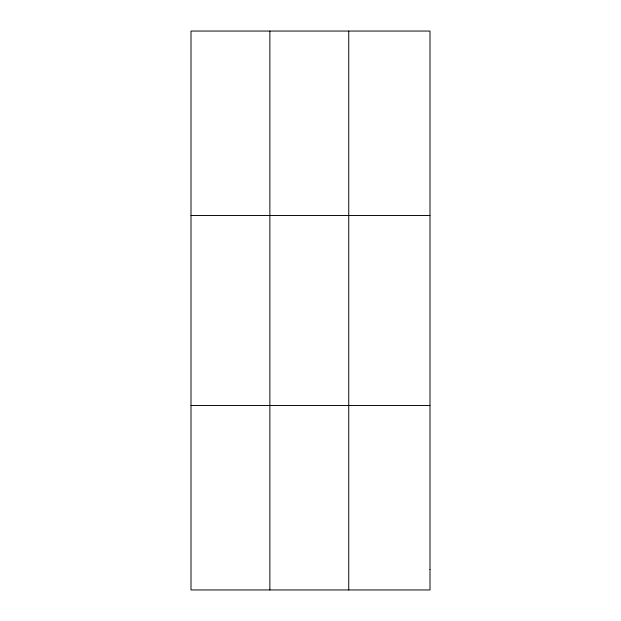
<?xml version="1.0" encoding="UTF-8"?>
<svg xmlns="http://www.w3.org/2000/svg" width="621" height="621" viewBox="0 0 621 621"><rect width="100%" height="100%" fill="white"/><g stroke="black" fill="none" stroke-linecap="round" stroke-linejoin="round"><path stroke-width="0.93" d="M269.871 31.05L269.871 589.95M348.738 31.05L348.738 589.95M191.004 215.487L429.996 215.487M191.004 405.513L429.996 405.513M429.996 569.457L429.996 589.95L191.004 589.95L191.004 31.05L429.996 31.05L429.996 569.457"/></g></svg>
